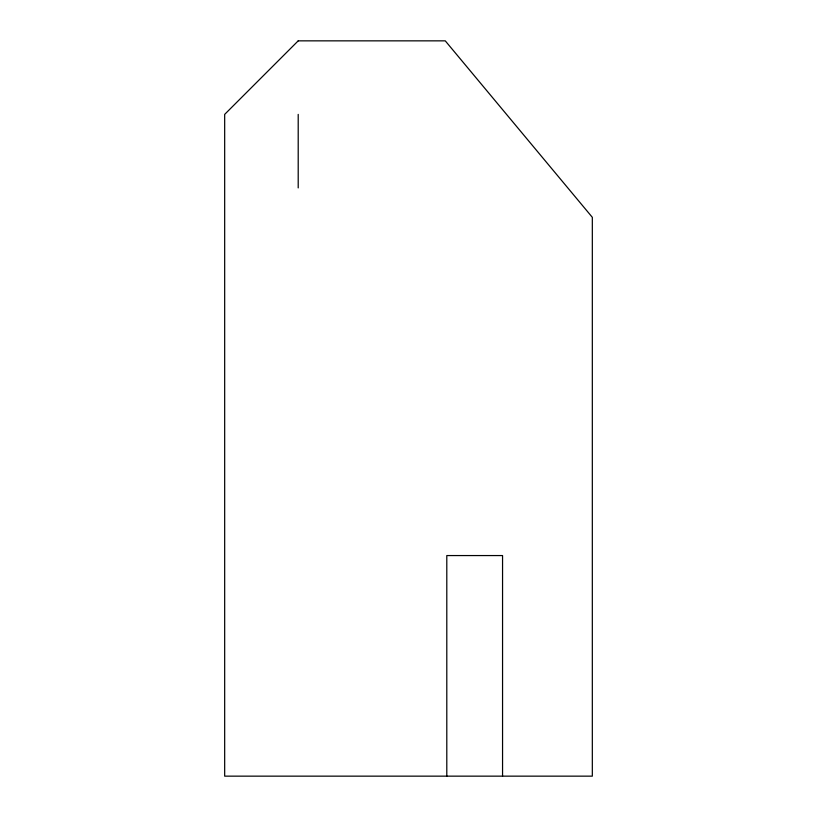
<?xml version="1.0" encoding="UTF-8"?>
<svg xmlns="http://www.w3.org/2000/svg" width="817" height="817" viewBox="0 0 817 817"><rect width="100%" height="100%" fill="white"/><g stroke="black" fill="none" stroke-linecap="round" stroke-linejoin="round"><path stroke-width="1.23" d="M502.557 776.15L502.557 555.56L446.797 555.56L446.797 776.15M298.205 114.38L298.205 187.91M298.205 40.85L224.675 114.38L224.675 776.15L592.325 776.15L592.325 217.322L445.265 40.85L298.205 40.85"/></g></svg>
